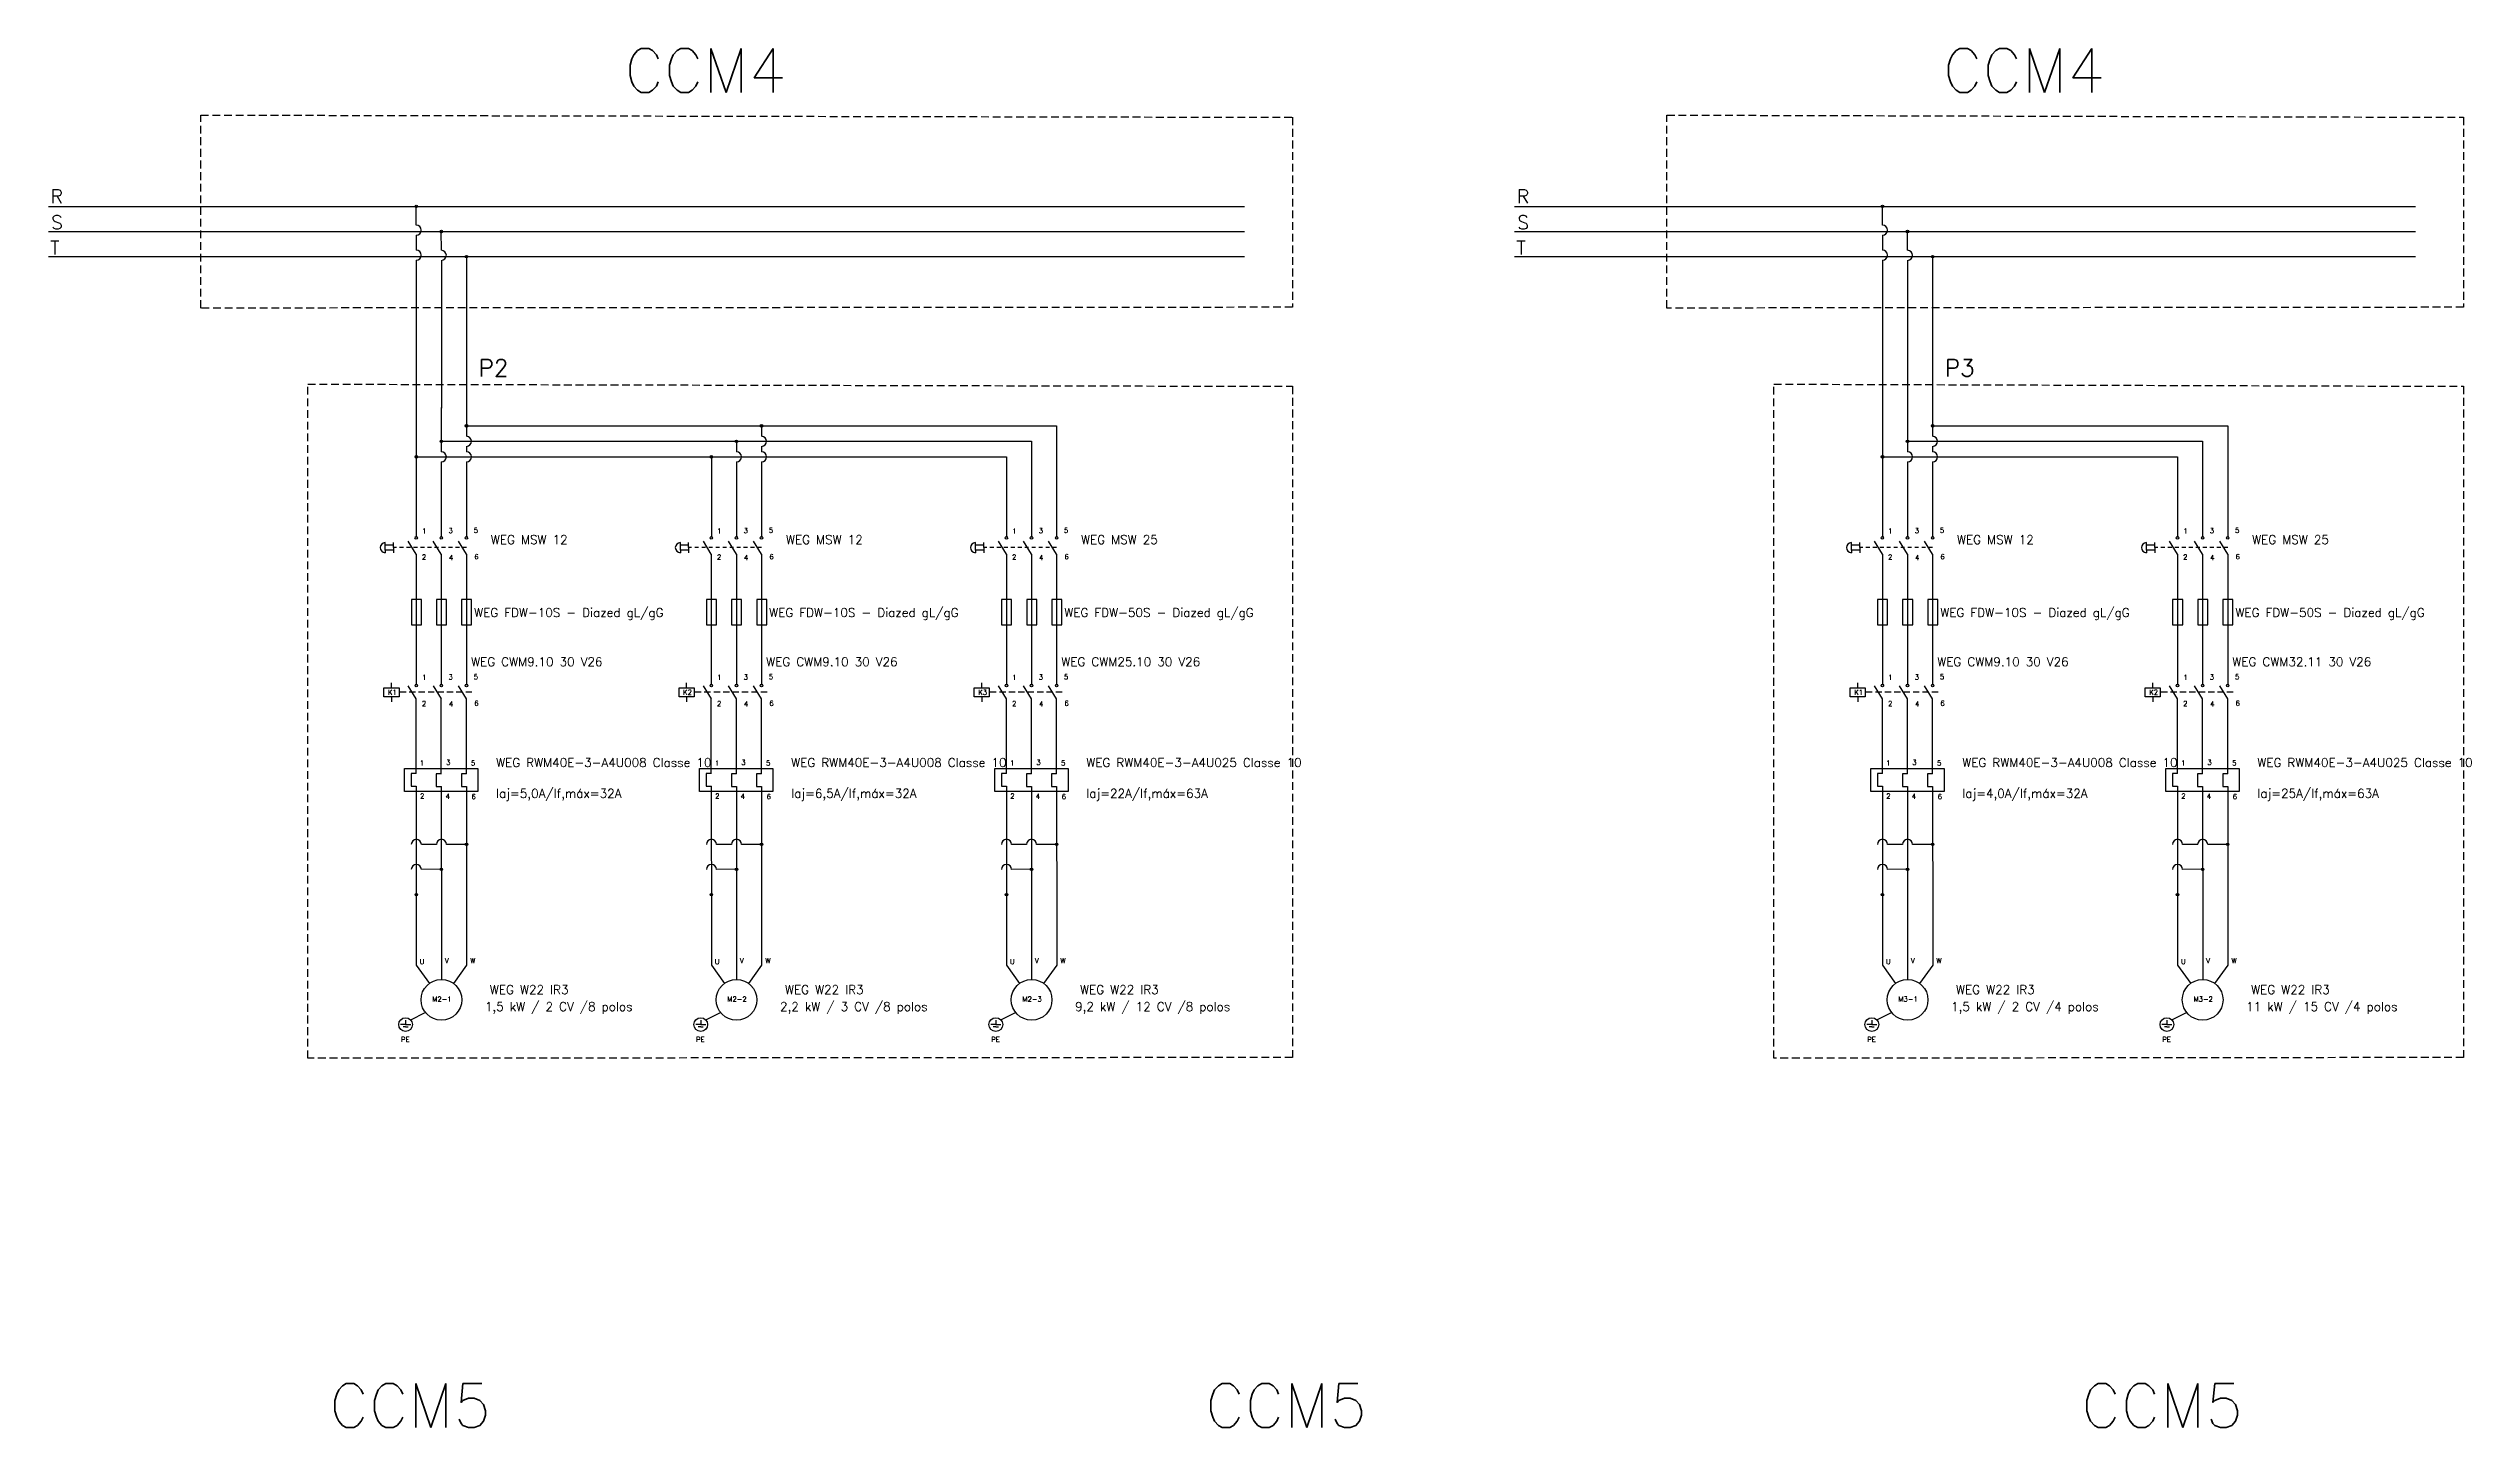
# Model space of a CAD drawing. Extents: x -646 to 641, y -139 to 322.
# Drawn here: x -283.1 to -205.1, y -3.7 to 40.7 of the extents above; entities that cross this region are included whole.
import ezdxf

# ---------------------------------------------------------------- set-up
doc = ezdxf.new("R2010")
doc.units = 0
doc.header["$MEASUREMENT"] = 0
doc.linetypes.add('DASHED2', pattern=[0.375, 0.25, -0.125])
doc.linetypes.add('HIDDEN', pattern=[0.375, 0.25, -0.125])
doc.layers.add('_COTAS', color=4, linetype='Continuous')
doc.layers.add('ELET_TRIFILAR_TEXTO', color=4, linetype='Continuous')
doc.layers.add('ELET_TRIFILAR_DESENHO', color=5, linetype='Continuous', plot=False)
doc.styles.add('ROMANS', font='romans')

# ---------------------------------------------------------------- blocks, each defined once
blk = doc.blocks.new('Contator')
at = {"layer": 'ELET_TRIFILAR_DESENHO', "linetype": 'Continuous'}
for p, q in [((150.054, 111.998), (150.054, 112.198)), ((151.04, 111.562), (150.721, 112.083)), ((150.99, 112.133), (151.091, 112.133)), ((152.04, 111.562), (151.721, 112.083)), ((151.99, 112.133), (152.091, 112.133)), ((153.04, 111.562), (152.721, 112.083)), ((152.99, 112.133), (153.091, 112.133)), ((150.054, 111.646), (150.054, 111.446))]:
    blk.add_line(p, q, dxfattribs=at)
at = {"layer": 'ELET_TRIFILAR_DESENHO', "linetype": 'DASHED2'}
blk.add_line((153.26, 111.822), (150.354, 111.822), dxfattribs=at)
at = {"layer": 'ELET_TRIFILAR_DESENHO', "linetype": 'Continuous'}
blk.add_lwpolyline([(149.754, 111.998), (150.354, 111.998), (150.354, 111.646), (149.754, 111.646)], close=True, dxfattribs=at)
for centre in [(151.04, 112.083), (152.04, 112.083), (153.04, 112.083)]:
    blk.add_circle(centre, 0.05, dxfattribs=at)
blk = doc.blocks.new('Rele Termico')
at = {"layer": 'ELET_TRIFILAR_DESENHO', "linetype": 'Continuous'}
for p, q in [((151.04, 108.823), (150.84, 108.823)), ((150.84, 108.823), (150.84, 108.323)), ((150.84, 108.323), (151.04, 108.323)), ((152.04, 108.811), (151.84, 108.811)), ((151.84, 108.811), (151.84, 108.311)), ((151.84, 108.311), (152.04, 108.311)), ((153.04, 108.811), (152.84, 108.811)), ((152.84, 108.811), (152.84, 108.311)), ((152.84, 108.311), (153.04, 108.311))]:
    blk.add_line(p, q, dxfattribs=at)
blk.add_lwpolyline([(150.573, 109.022), (153.495, 109.022), (153.495, 108.102), (150.573, 108.102)], close=True, dxfattribs=at)
blk = doc.blocks.new('Nome - Contatos')
at = {"layer": 'ELET_TRIFILAR_TEXTO', "linetype": 'Continuous', "char_height": 0.2, "attachment_point": 1, "style": 'ROMANS'}
for s, insert in [('1', (142.46, 124.177)), ('3', (143.513, 124.19)), ('5', (144.518, 124.204)), ('2', (142.451, 123.136)), ('4', (143.528, 123.114)), ('6', (144.54, 123.15))]:
    blk.add_mtext_dynamic_manual_height_columns(s, width=0.31166, gutter_width=1.901, heights=[0.262], dxfattribs=dict(at, insert=insert))
blk = doc.blocks.new('Nome - Termico')
at = {"layer": 'ELET_TRIFILAR_TEXTO', "linetype": 'Continuous', "char_height": 0.2, "attachment_point": 1, "style": 'ROMANS'}
for s, insert in [('1', (149.774, 110.74)), ('3', (150.822, 110.762)), ('5', (151.809, 110.74)), ('2', (149.782, 109.425)), ('4', (150.799, 109.41)), ('6', (151.832, 109.402))]:
    blk.add_mtext_dynamic_manual_height_columns(s, width=0.31166, gutter_width=1.901, heights=[0.262], dxfattribs=dict(at, insert=insert))
blk = doc.blocks.new('Fusíveis')
at = {"layer": 'ELET_TRIFILAR_DESENHO', "linetype": 'Continuous'}
for p, q in [((143.684, 121.383), (143.484, 121.383)), ((143.484, 121.383), (143.484, 120.383)), ((143.884, 121.383), (143.684, 121.383)), ((143.884, 120.383), (143.884, 121.383)), ((144.684, 121.383), (144.484, 121.383)), ((144.484, 121.383), (144.484, 120.383)), ((144.884, 121.383), (144.684, 121.383)), ((144.884, 120.383), (144.884, 121.383)), ((145.684, 121.383), (145.484, 121.383)), ((145.484, 121.383), (145.484, 120.383)), ((145.884, 121.383), (145.684, 121.383)), ((145.884, 120.383), (145.884, 121.383)), ((143.484, 120.383), (143.884, 120.383)), ((144.484, 120.383), (144.884, 120.383)), ((145.484, 120.383), (145.884, 120.383))]:
    blk.add_line(p, q, dxfattribs=at)

msp = doc.modelspace()

# ---------------------------------------------------------------- hatches: boundary and pattern name
at = {"layer": 'ELET_TRIFILAR_DESENHO', "linetype": 'Continuous'}
h = msp.add_hatch(color=256, dxfattribs=at)
h.dxf.hatch_style = 1
h.paths.add_polyline_path([(-271.19, 35.654, 1), (-271.271, 35.654, 1)])
h = msp.add_hatch(color=256, dxfattribs=at)
h.dxf.hatch_style = 1
h.paths.add_polyline_path([(-223.99, 35.654, 1), (-224.071, 35.654, 1)])
h = msp.add_hatch(color=256, dxfattribs=at)
h.dxf.hatch_style = 1
h.paths.add_polyline_path([(-270.382, 34.846, 1), (-270.463, 34.846, 1)])
h = msp.add_hatch(color=256, dxfattribs=at)
h.dxf.hatch_style = 1
h.paths.add_polyline_path([(-223.182, 34.846, 1), (-223.263, 34.846, 1)])
h = msp.add_hatch(color=256, dxfattribs=at)
h.dxf.hatch_style = 1
h.paths.add_polyline_path([(-269.656, 34.035), (-269.575, 34.035, 1)])
h.paths.add_polyline_path([(-269.616, 34.035), (-269.616, 33.995, 0.414214), (-269.575, 34.035)])
h.paths.add_polyline_path([(-269.616, 33.995), (-269.616, 34.035), (-269.656, 34.035, 0.414214)])
h = msp.add_hatch(color=256, dxfattribs=at)
h.dxf.hatch_style = 1
h.paths.add_polyline_path([(-222.456, 34.035), (-222.375, 34.035, 1)])
h.paths.add_polyline_path([(-222.416, 34.035), (-222.416, 33.995, 0.414214), (-222.375, 34.035)])
h.paths.add_polyline_path([(-222.416, 33.995), (-222.416, 34.035), (-222.456, 34.035, 0.414214)])
h = msp.add_hatch(color=256, dxfattribs=at)
h.dxf.hatch_style = 1
h.paths.add_polyline_path([(-270.383, 28.09, 1), (-270.464, 28.09, 1)])
h = msp.add_hatch(color=256, dxfattribs=at)
h.dxf.hatch_style = 1
h.paths.add_polyline_path([(-269.575, 28.59, 1), (-269.656, 28.59, 1)])
h = msp.add_hatch(color=256, dxfattribs=at)
h.dxf.hatch_style = 1
h.paths.add_polyline_path([(-260.883, 28.09, 1), (-260.964, 28.09, 1)])
h = msp.add_hatch(color=256, dxfattribs=at)
h.dxf.hatch_style = 1
h.paths.add_polyline_path([(-260.075, 28.59, 1), (-260.156, 28.59, 1)])
h = msp.add_hatch(color=256, dxfattribs=at)
h.dxf.hatch_style = 1
h.paths.add_polyline_path([(-223.183, 28.09, 1), (-223.264, 28.09, 1)])
h = msp.add_hatch(color=256, dxfattribs=at)
h.dxf.hatch_style = 1
h.paths.add_polyline_path([(-222.375, 28.59, 1), (-222.456, 28.59, 1)])
h = msp.add_hatch(color=256, dxfattribs=at)
h.dxf.hatch_style = 1
h.paths.add_polyline_path([(-271.19, 27.59, 1), (-271.271, 27.59, 1)])
h = msp.add_hatch(color=256, dxfattribs=at)
h.dxf.hatch_style = 1
h.paths.add_polyline_path([(-261.69, 27.59, 1), (-261.771, 27.59, 1)])
h = msp.add_hatch(color=256, dxfattribs=at)
h.dxf.hatch_style = 1
h.paths.add_polyline_path([(-223.99, 27.59, 1), (-224.071, 27.59, 1)])
h = msp.add_hatch(color=256, dxfattribs=at)
h.dxf.hatch_style = 1
h.paths.add_polyline_path([(-269.655, 15.11, -1), (-269.575, 15.11, -1)])
h = msp.add_hatch(color=256, dxfattribs=at)
h.dxf.hatch_style = 1
h.paths.add_polyline_path([(-260.155, 15.11, -1), (-260.075, 15.11, -1)])
h = msp.add_hatch(color=256, dxfattribs=at)
h.dxf.hatch_style = 1
h.paths.add_polyline_path([(-250.655, 15.11, -1), (-250.575, 15.11, -1)])
h = msp.add_hatch(color=256, dxfattribs=at)
h.dxf.hatch_style = 1
h.paths.add_polyline_path([(-222.455, 15.11, -1), (-222.375, 15.11, -1)])
h = msp.add_hatch(color=256, dxfattribs=at)
h.dxf.hatch_style = 1
h.paths.add_polyline_path([(-212.955, 15.11, -1), (-212.875, 15.11, -1)])
h = msp.add_hatch(color=256, dxfattribs=at)
h.dxf.hatch_style = 1
h.paths.add_polyline_path([(-270.383, 14.308, 1), (-270.464, 14.308, 1)])
h = msp.add_hatch(color=256, dxfattribs=at)
h.dxf.hatch_style = 1
h.paths.add_polyline_path([(-260.883, 14.308, 1), (-260.964, 14.308, 1)])
h = msp.add_hatch(color=256, dxfattribs=at)
h.dxf.hatch_style = 1
h.paths.add_polyline_path([(-251.383, 14.308, 1), (-251.464, 14.308, 1)])
h = msp.add_hatch(color=256, dxfattribs=at)
h.dxf.hatch_style = 1
h.paths.add_polyline_path([(-223.183, 14.308, 1), (-223.264, 14.308, 1)])
h = msp.add_hatch(color=256, dxfattribs=at)
h.dxf.hatch_style = 1
h.paths.add_polyline_path([(-213.683, 14.308, 1), (-213.764, 14.308, 1)])
h = msp.add_hatch(color=256, dxfattribs=at)
h.dxf.hatch_style = 1
h.paths.add_polyline_path([(-271.191, 13.491, 1), (-271.272, 13.491, 1)])
h = msp.add_hatch(color=256, dxfattribs=at)
h.dxf.hatch_style = 1
h.paths.add_polyline_path([(-261.691, 13.491, 1), (-261.772, 13.491, 1)])
h = msp.add_hatch(color=256, dxfattribs=at)
h.dxf.hatch_style = 1
h.paths.add_polyline_path([(-252.191, 13.491, 1), (-252.272, 13.491, 1)])
h = msp.add_hatch(color=256, dxfattribs=at)
h.dxf.hatch_style = 1
h.paths.add_polyline_path([(-223.991, 13.491, 1), (-224.072, 13.491, 1)])
h = msp.add_hatch(color=256, dxfattribs=at)
h.dxf.hatch_style = 1
h.paths.add_polyline_path([(-214.491, 13.491, 1), (-214.572, 13.491, 1)])

# ---------------------------------------------------------------- linework, layer by layer
for p, q in [((-283.071, 35.654), (-275.662, 35.654)), ((-275.662, 35.654), (-244.566, 35.654)), ((-271.231, 35.052), (-271.231, 35.654)), ((-235.871, 35.654), (-228.462, 35.654)), ((-228.462, 35.654), (-206.866, 35.654)), ((-224.031, 35.052), (-224.031, 35.654)), ((-283.071, 34.846), (-276.226, 34.846)), ((-276.226, 34.846), (-244.566, 34.846)), ((-271.231, 34.729), (-271.231, 34.245)), ((-270.423, 34.242), (-270.424, 34.846)), ((-235.871, 34.846), (-229.026, 34.846)), ((-229.026, 34.846), (-206.866, 34.846)), ((-224.031, 34.729), (-224.031, 34.245)), ((-223.223, 34.242), (-223.224, 34.846)), ((-283.071, 34.038), (-275.662, 34.038)), ((-275.662, 34.038), (-244.566, 34.038)), ((-271.231, 33.921), (-271.231, 29.177)), ((-270.423, 33.919), (-270.423, 29.156)), ((-269.615, 34.038), (-269.615, 29.177)), ((-235.871, 34.038), (-228.462, 34.038)), ((-228.462, 34.038), (-206.866, 34.038)), ((-224.031, 33.921), (-224.031, 29.177)), ((-223.223, 33.919), (-223.223, 29.156)), ((-222.415, 34.038), (-222.415, 29.177)), ((-271.231, 29.178), (-271.231, 25.019)), ((-270.424, 29.178), (-270.424, 27.751)), ((-269.616, 29.178), (-269.616, 28.251)), ((-224.031, 29.178), (-224.031, 25.019)), ((-223.224, 29.178), (-223.224, 27.751)), ((-222.416, 29.178), (-222.416, 28.251)), ((-270.424, 28.09), (-251.424, 28.09)), ((-269.616, 28.59), (-250.616, 28.59)), ((-260.924, 28.09), (-260.924, 27.751)), ((-260.116, 28.59), (-260.116, 28.251)), ((-251.424, 28.09), (-251.424, 25.019)), ((-250.616, 28.59), (-250.616, 25.019)), ((-223.224, 28.09), (-213.724, 28.09)), ((-222.416, 28.59), (-212.916, 28.59)), ((-213.724, 28.09), (-213.724, 25.019)), ((-212.916, 28.59), (-212.916, 25.019)), ((-271.231, 27.59), (-252.231, 27.59)), ((-270.424, 27.428), (-270.424, 25.019)), ((-269.616, 27.928), (-269.616, 27.751)), ((-269.616, 27.428), (-269.616, 25.019)), ((-261.731, 27.59), (-261.731, 25.019)), ((-260.924, 27.428), (-260.924, 25.019)), ((-260.116, 27.928), (-260.116, 27.751)), ((-260.116, 27.428), (-260.116, 25.019)), ((-252.231, 27.59), (-252.231, 25.019)), ((-224.031, 27.59), (-214.531, 27.59)), ((-223.224, 27.428), (-223.224, 25.019)), ((-222.416, 27.928), (-222.416, 27.751)), ((-222.416, 27.428), (-222.416, 25.019)), ((-214.531, 27.59), (-214.531, 25.019)), ((-271.272, 25.018), (-271.19, 25.018)), ((-270.464, 25.018), (-270.383, 25.018)), ((-269.656, 25.018), (-269.575, 25.018)), ((-261.772, 25.018), (-261.69, 25.018)), ((-260.964, 25.018), (-260.883, 25.018)), ((-260.156, 25.018), (-260.075, 25.018)), ((-252.272, 25.018), (-252.19, 25.018)), ((-251.464, 25.018), (-251.383, 25.018)), ((-250.656, 25.018), (-250.575, 25.018)), ((-224.072, 25.018), (-223.99, 25.018)), ((-223.264, 25.018), (-223.183, 25.018)), ((-222.456, 25.018), (-222.375, 25.018)), ((-214.572, 25.018), (-214.49, 25.018)), ((-213.764, 25.018), (-213.683, 25.018)), ((-212.956, 25.018), (-212.875, 25.018)), ((-271.232, 24.454), (-271.489, 24.875)), ((-271.232, 24.454), (-271.232, 20.259)), ((-270.424, 24.454), (-270.682, 24.875)), ((-270.424, 24.454), (-270.424, 20.259)), ((-269.616, 24.454), (-269.874, 24.875)), ((-269.616, 24.454), (-269.616, 20.259)), ((-261.732, 24.454), (-261.989, 24.875)), ((-261.732, 24.454), (-261.732, 20.259)), ((-260.924, 24.454), (-261.182, 24.875)), ((-260.924, 24.454), (-260.924, 20.259)), ((-260.116, 24.454), (-260.374, 24.875)), ((-260.116, 24.454), (-260.116, 20.259)), ((-252.232, 24.454), (-252.489, 24.875)), ((-252.232, 24.454), (-252.232, 20.259)), ((-251.424, 24.454), (-251.682, 24.875)), ((-251.424, 24.454), (-251.424, 20.259)), ((-250.616, 24.454), (-250.874, 24.875)), ((-250.616, 24.454), (-250.616, 20.259)), ((-224.032, 24.454), (-224.289, 24.875)), ((-224.032, 24.454), (-224.032, 20.259)), ((-223.224, 24.454), (-223.482, 24.875)), ((-223.224, 24.454), (-223.224, 20.259)), ((-222.416, 24.454), (-222.674, 24.875)), ((-222.416, 24.454), (-222.416, 20.259)), ((-214.532, 24.454), (-214.789, 24.875)), ((-214.532, 24.454), (-214.532, 20.259)), ((-213.724, 24.454), (-213.982, 24.875)), ((-213.724, 24.454), (-213.724, 20.259)), ((-212.916, 24.454), (-213.174, 24.875)), ((-212.916, 24.454), (-212.916, 20.259)), ((-270.424, 17.386), (-270.424, 19.798)), ((-269.616, 17.386), (-269.616, 19.798)), ((-260.924, 17.386), (-260.924, 19.798)), ((-260.116, 17.386), (-260.116, 19.798)), ((-251.424, 17.386), (-251.424, 19.798)), ((-250.616, 17.386), (-250.616, 19.798)), ((-223.224, 17.386), (-223.224, 19.798)), ((-222.416, 17.386), (-222.416, 19.798)), ((-213.724, 17.386), (-213.724, 19.798)), ((-212.916, 17.386), (-212.916, 19.798)), ((-271.232, 16.987), (-271.229, 12.157)), ((-270.424, 16.977), (-270.421, 11.7)), ((-269.616, 16.977), (-269.613, 12.157)), ((-261.732, 16.987), (-261.729, 12.157)), ((-260.924, 16.977), (-260.921, 11.7)), ((-260.116, 16.977), (-260.113, 12.157)), ((-252.232, 16.987), (-252.229, 12.157)), ((-251.424, 16.977), (-251.421, 11.7)), ((-250.616, 16.977), (-250.613, 12.157)), ((-224.032, 16.987), (-224.029, 12.157)), ((-223.224, 16.977), (-223.221, 11.7)), ((-222.416, 16.977), (-222.413, 12.157)), ((-214.532, 16.987), (-214.529, 12.157)), ((-213.724, 16.977), (-213.721, 11.7)), ((-212.916, 16.977), (-212.913, 12.157)), ((-271.229, 12.157), (-271.229, 11.214)), ((-269.613, 12.157), (-269.613, 11.214)), ((-261.729, 12.157), (-261.729, 11.214)), ((-260.113, 12.157), (-260.113, 11.214)), ((-252.229, 12.157), (-252.229, 11.214)), ((-250.613, 12.157), (-250.613, 11.214)), ((-224.029, 12.157), (-224.029, 11.214)), ((-222.413, 12.157), (-222.413, 11.214)), ((-214.529, 12.157), (-214.529, 11.214)), ((-212.913, 12.157), (-212.913, 11.214)), ((-271.229, 11.214), (-270.806, 10.632)), ((-270.421, 11.7), (-270.421, 10.757)), ((-269.613, 11.214), (-270.036, 10.632)), ((-261.729, 11.214), (-261.306, 10.632)), ((-260.921, 11.7), (-260.921, 10.757)), ((-260.113, 11.214), (-260.536, 10.632)), ((-252.229, 11.214), (-251.806, 10.632)), ((-251.421, 11.7), (-251.421, 10.757)), ((-250.613, 11.214), (-251.036, 10.632)), ((-224.029, 11.214), (-223.606, 10.632)), ((-223.221, 11.7), (-223.221, 10.757)), ((-222.413, 11.214), (-222.836, 10.632)), ((-214.529, 11.214), (-214.106, 10.632)), ((-213.721, 11.7), (-213.721, 10.757)), ((-212.913, 11.214), (-213.336, 10.632)), ((-271.573, 9.451), (-271.573, 9.306)), ((-271.41, 9.457), (-270.939, 9.698)), ((-262.073, 9.451), (-262.073, 9.306)), ((-261.91, 9.457), (-261.439, 9.698)), ((-252.573, 9.451), (-252.573, 9.306)), ((-252.41, 9.457), (-251.939, 9.698)), ((-224.373, 9.451), (-224.373, 9.306)), ((-224.21, 9.457), (-223.739, 9.698)), ((-214.873, 9.451), (-214.873, 9.306)), ((-214.71, 9.457), (-214.239, 9.698)), ((-271.573, 9.306), (-271.735, 9.306)), ((-271.573, 9.23), (-271.654, 9.23)), ((-271.573, 9.306), (-271.41, 9.306)), ((-271.573, 9.23), (-271.492, 9.23)), ((-262.073, 9.306), (-262.235, 9.306)), ((-262.073, 9.23), (-262.154, 9.23)), ((-262.073, 9.306), (-261.91, 9.306)), ((-262.073, 9.23), (-261.992, 9.23)), ((-252.573, 9.306), (-252.735, 9.306)), ((-252.573, 9.23), (-252.654, 9.23)), ((-252.573, 9.306), (-252.41, 9.306)), ((-252.573, 9.23), (-252.492, 9.23)), ((-224.373, 9.306), (-224.535, 9.306)), ((-224.373, 9.23), (-224.454, 9.23)), ((-224.373, 9.306), (-224.21, 9.306)), ((-224.373, 9.23), (-224.292, 9.23)), ((-214.873, 9.306), (-215.035, 9.306)), ((-214.873, 9.23), (-214.954, 9.23)), ((-214.873, 9.306), (-214.71, 9.306)), ((-214.873, 9.23), (-214.792, 9.23))]:
    msp.add_line(p, q, dxfattribs=at)
at = {"layer": 'ELET_TRIFILAR_DESENHO', "color": 254, "linetype": 'Continuous', "true_color": 0xcecce6}
for p, q in [((-272.229, 24.746), (-272.229, 24.826)), ((-271.963, 24.746), (-272.229, 24.746)), ((-272.229, 24.584), (-272.229, 24.746)), ((-271.963, 24.584), (-272.229, 24.584)), ((-272.229, 24.584), (-272.229, 24.503)), ((-271.963, 24.665), (-271.963, 24.826)), ((-271.963, 24.665), (-271.963, 24.503)), ((-262.729, 24.746), (-262.729, 24.826)), ((-262.463, 24.746), (-262.729, 24.746)), ((-262.729, 24.584), (-262.729, 24.746)), ((-262.463, 24.584), (-262.729, 24.584)), ((-262.729, 24.584), (-262.729, 24.503)), ((-262.463, 24.665), (-262.463, 24.826)), ((-262.463, 24.665), (-262.463, 24.503)), ((-253.229, 24.746), (-253.229, 24.826)), ((-252.963, 24.746), (-253.229, 24.746)), ((-253.229, 24.584), (-253.229, 24.746)), ((-252.963, 24.584), (-253.229, 24.584)), ((-253.229, 24.584), (-253.229, 24.503)), ((-252.963, 24.665), (-252.963, 24.826)), ((-252.963, 24.665), (-252.963, 24.503)), ((-225.029, 24.746), (-225.029, 24.826)), ((-224.763, 24.746), (-225.029, 24.746)), ((-225.029, 24.584), (-225.029, 24.746)), ((-224.763, 24.584), (-225.029, 24.584)), ((-225.029, 24.584), (-225.029, 24.503)), ((-224.763, 24.665), (-224.763, 24.826)), ((-224.763, 24.665), (-224.763, 24.503)), ((-215.529, 24.746), (-215.529, 24.826)), ((-215.263, 24.746), (-215.529, 24.746)), ((-215.529, 24.584), (-215.529, 24.746)), ((-215.263, 24.584), (-215.529, 24.584)), ((-215.529, 24.584), (-215.529, 24.503)), ((-215.263, 24.665), (-215.263, 24.826)), ((-215.263, 24.665), (-215.263, 24.503))]:
    msp.add_line(p, q, dxfattribs=at)
at = {"layer": 'ELET_TRIFILAR_DESENHO', "color": 254, "linetype": 'DASHED2', "ltscale": 0.5, "true_color": 0xcecce6}
for p, q in [((-269.616, 24.665), (-271.963, 24.665)), ((-260.116, 24.665), (-262.463, 24.665)), ((-250.616, 24.665), (-252.963, 24.665)), ((-222.416, 24.665), (-224.763, 24.665)), ((-212.916, 24.665), (-215.263, 24.665))]:
    msp.add_line(p, q, dxfattribs=at)
at = {"layer": 'ELET_TRIFILAR_DESENHO', "linetype": 'HIDDEN'}
for points in [[(-278.169, 38.596), (-243.02, 38.525), (-243.02, 32.406), (-278.169, 32.38)], [(-230.969, 38.596), (-205.32, 38.525), (-205.32, 32.406), (-230.969, 32.38)], [(-274.725, 29.931), (-243.02, 29.861), (-243.02, 8.245), (-274.725, 8.22)], [(-227.525, 29.931), (-205.32, 29.861), (-205.32, 8.245), (-227.525, 8.22)]]:
    msp.add_lwpolyline(points, close=True, dxfattribs=at)
at = {"layer": 'ELET_TRIFILAR_DESENHO', "linetype": 'Continuous'}
for points in [[(-271.232, 17.391), (-271.232, 19.798)], [(-261.732, 17.391), (-261.732, 19.798)], [(-252.232, 17.391), (-252.232, 19.798)], [(-224.032, 17.391), (-224.032, 19.798)], [(-214.532, 17.391), (-214.532, 19.798)], [(-270.582, 15.11), (-271.067, 15.11)], [(-269.655, 15.11), (-270.259, 15.11)], [(-261.082, 15.11), (-261.567, 15.11)], [(-260.155, 15.11), (-260.759, 15.11)], [(-251.582, 15.11), (-252.067, 15.11)], [(-250.655, 15.11), (-251.259, 15.11)], [(-223.382, 15.11), (-223.867, 15.11)], [(-222.455, 15.11), (-223.059, 15.11)], [(-213.882, 15.11), (-214.367, 15.11)], [(-212.955, 15.11), (-213.559, 15.11)], [(-270.423, 14.308), (-271.067, 14.302)], [(-260.923, 14.308), (-261.567, 14.302)], [(-251.423, 14.308), (-252.067, 14.302)], [(-223.223, 14.308), (-223.867, 14.302)], [(-213.723, 14.308), (-214.367, 14.302)]]:
    msp.add_lwpolyline(points, dxfattribs=at)
for centre, radius in [((-271.231, 35.654), 0.0404), ((-224.031, 35.654), 0.0404), ((-270.423, 34.846), 0.0404), ((-223.223, 34.846), 0.0404), ((-269.616, 34.035), 0.0404), ((-222.416, 34.035), 0.0404), ((-270.424, 28.09), 0.0404), ((-269.616, 28.59), 0.0404), ((-260.924, 28.09), 0.0404), ((-260.116, 28.59), 0.0404), ((-223.224, 28.09), 0.0404), ((-222.416, 28.59), 0.0404), ((-271.231, 27.59), 0.0404), ((-261.731, 27.59), 0.0404), ((-224.031, 27.59), 0.0404), ((-271.232, 24.978), 0.0404), ((-270.424, 24.978), 0.0404), ((-269.616, 24.978), 0.0404), ((-261.732, 24.978), 0.0404), ((-260.924, 24.978), 0.0404), ((-260.116, 24.978), 0.0404), ((-252.232, 24.978), 0.0404), ((-251.424, 24.978), 0.0404), ((-250.616, 24.978), 0.0404), ((-224.032, 24.978), 0.0404), ((-223.224, 24.978), 0.0404), ((-222.416, 24.978), 0.0404), ((-214.532, 24.978), 0.0404), ((-213.724, 24.978), 0.0404), ((-212.916, 24.978), 0.0404), ((-269.615, 15.11), 0.0404), ((-260.115, 15.11), 0.0404), ((-250.615, 15.11), 0.0404), ((-222.415, 15.11), 0.0404), ((-212.915, 15.11), 0.0404), ((-270.423, 14.308), 0.0404), ((-260.923, 14.308), 0.0404), ((-251.423, 14.308), 0.0404), ((-223.223, 14.308), 0.0404), ((-213.723, 14.308), 0.0404), ((-271.231, 13.491), 0.0404), ((-261.731, 13.491), 0.0404), ((-252.231, 13.491), 0.0404), ((-224.031, 13.491), 0.0404), ((-214.531, 13.491), 0.0404), ((-270.421, 10.101), 0.656), ((-260.921, 10.101), 0.656), ((-251.421, 10.101), 0.656), ((-223.221, 10.101), 0.656), ((-213.721, 10.101), 0.656), ((-271.573, 9.306), 0.222), ((-262.073, 9.306), 0.222), ((-252.573, 9.306), 0.222), ((-224.373, 9.306), 0.222), ((-214.873, 9.306), 0.222)]:
    msp.add_circle(centre, radius, dxfattribs=at)
for centre, start, end in [((-271.231, 34.891), 270, 90), ((-224.031, 34.891), 270, 90), ((-271.231, 34.083), 270, 90), ((-270.423, 34.08), 270, 90), ((-224.031, 34.083), 270, 90), ((-223.223, 34.08), 270, 90), ((-269.616, 28.09), 270, 90), ((-260.116, 28.09), 270, 90), ((-222.416, 28.09), 270, 90), ((-270.424, 27.59), 270, 90), ((-269.616, 27.59), 270, 90), ((-260.924, 27.59), 270, 90), ((-260.116, 27.59), 270, 90), ((-223.224, 27.59), 270, 90), ((-222.416, 27.59), 270, 90), ((-271.229, 15.11), 0, 180), ((-270.421, 15.11), 0, 180), ((-261.729, 15.11), 0, 180), ((-260.921, 15.11), 0, 180), ((-252.229, 15.11), 0, 180), ((-251.421, 15.11), 0, 180), ((-224.029, 15.11), 0, 180), ((-223.221, 15.11), 0, 180), ((-214.529, 15.11), 0, 180), ((-213.721, 15.11), 0, 180), ((-271.229, 14.302), 0, 180), ((-261.729, 14.302), 0, 180), ((-252.229, 14.302), 0, 180), ((-224.029, 14.302), 0, 180), ((-214.529, 14.302), 0, 180)]:
    msp.add_arc(centre, 0.162, start, end, dxfattribs=at)
at = {"layer": 'ELET_TRIFILAR_DESENHO', "color": 254, "linetype": 'Continuous', "true_color": 0xcecce6}
for centre in [(-272.229, 24.665), (-262.729, 24.665), (-253.229, 24.665), (-225.029, 24.665), (-215.529, 24.665)]:
    msp.add_arc(centre, 0.162, 90, 270, dxfattribs=at)

# ---------------------------------------------------------------- block references
at = {"layer": '_COTAS', "linetype": 'Continuous', "xscale": 0.8079180569963671, "yscale": 0.8079180569963671, "zscale": 0.8079180569963671}
for name, p in [('Nome - Contatos', (-386.139, -75.041)), ('Nome - Contatos', (-376.639, -75.041)), ('Nome - Contatos', (-367.139, -75.041)), ('Nome - Contatos', (-338.939, -75.041)), ('Nome - Contatos', (-329.439, -75.041)), ('Nome - Contatos', (-386.139, -79.76)), ('Nome - Contatos', (-376.639, -79.76)), ('Nome - Contatos', (-367.139, -79.76)), ('Nome - Contatos', (-338.939, -79.76)), ('Nome - Contatos', (-329.439, -79.76)), ('Nome - Termico', (-392.12, -71.658)), ('Nome - Termico', (-382.62, -71.658)), ('Nome - Termico', (-373.12, -71.658)), ('Nome - Termico', (-344.92, -71.658)), ('Nome - Termico', (-335.42, -71.658))]:
    msp.add_blockref(name, p, dxfattribs=at)
at = {"layer": 'ELET_TRIFILAR_DESENHO', "linetype": 'Continuous', "xscale": 0.8079180569963671, "yscale": 0.8079180569963671, "zscale": 0.8079180569963671}
for name, p in [('Fusíveis', (-387.311, -75.075)), ('Fusíveis', (-377.811, -75.075)), ('Fusíveis', (-368.311, -75.075)), ('Fusíveis', (-340.111, -75.075)), ('Fusíveis', (-330.611, -75.075)), ('Contator', (-393.259, -70.335)), ('Contator', (-383.759, -70.335)), ('Contator', (-374.259, -70.335)), ('Contator', (-346.059, -70.335)), ('Contator', (-336.559, -70.335)), ('Rele Termico', (-393.259, -70.529)), ('Rele Termico', (-383.759, -70.529)), ('Rele Termico', (-374.259, -70.529)), ('Rele Termico', (-346.059, -70.529)), ('Rele Termico', (-336.559, -70.529))]:
    msp.add_blockref(name, p, dxfattribs=at)

# ---------------------------------------------------------------- texts
at = {"layer": 'ELET_TRIFILAR_TEXTO', "style": 'ROMANS'}
for s, height, p in [('CCM4', 1.4139, (-264.531, 39.328)), ('CCM4', 1.4139, (-222.081, 39.328)), ('P2', 0.5457, (-269.223, 30.182)), ('P3', 0.5457, (-222.023, 30.182)), ('WEG MSW 12', 0.2828, (-268.83, 24.782)), ('WEG MSW 12', 0.2828, (-259.33, 24.782)), ('WEG MSW 25', 0.2828, (-249.83, 24.782)), ('WEG MSW 12', 0.2828, (-221.63, 24.782)), ('WEG MSW 25', 0.2828, (-212.13, 24.782)), ('WEG FDW-10S - Diazed gL/gG', 0.28277, (-269.368, 22.434)), ('WEG FDW-10S - Diazed gL/gG', 0.28277, (-259.868, 22.434)), ('WEG FDW-50S - Diazed gL/gG', 0.28277, (-250.368, 22.434)), ('WEG FDW-10S - Diazed gL/gG', 0.28277, (-222.168, 22.434)), ('WEG FDW-50S - Diazed gL/gG', 0.28277, (-212.668, 22.434)), ('WEG CWM9.10 30 V26', 0.28277, (-269.466, 20.849)), ('WEG CWM9.10 30 V26', 0.28277, (-259.966, 20.849)), ('WEG CWM25.10 30 V26', 0.28277, (-250.466, 20.849)), ('WEG CWM9.10 30 V26', 0.28277, (-222.266, 20.849)), ('WEG CWM32.11 30 V26', 0.28277, (-212.766, 20.849)), ('Iaj=5,0A/If,máx=32A', 0.28277, (-268.661, 16.61)), ('Iaj=6,5A/If,máx=32A', 0.28277, (-259.161, 16.61)), ('Iaj=22A/If,máx=63A', 0.28277, (-249.661, 16.61)), ('Iaj=4,0A/If,máx=32A', 0.28277, (-221.461, 16.61)), ('Iaj=25A/If,máx=63A', 0.28277, (-211.961, 16.61)), ('WEG W22 IR3', 0.28277, (-268.862, 10.29)), ('WEG W22 IR3', 0.28277, (-259.362, 10.29)), ('WEG W22 IR3', 0.28277, (-249.862, 10.29)), ('WEG W22 IR3', 0.28277, (-221.662, 10.29)), ('WEG W22 IR3', 0.28277, (-212.162, 10.29)), ('1,5 kW / 2 CV /8 polos', 0.28277, (-269.021, 9.743)), ('2,2 kW / 3 CV /8 polos', 0.28277, (-259.521, 9.743)), ('9,2 kW / 12 CV /8 polos', 0.28277, (-250.021, 9.743)), ('1,5 kW / 2 CV /4 polos', 0.28277, (-221.821, 9.743)), ('11 kW / 15 CV /4 polos', 0.28277, (-212.321, 9.743)), ('CCM5', 1.4139, (-274.031, -3.672)), ('CCM5', 1.4139, (-245.831, -3.672)), ('CCM5', 1.4139, (-217.631, -3.672))]:
    msp.add_text(s, height=height, dxfattribs=at).set_placement(p)
at = {"layer": 'ELET_TRIFILAR_TEXTO', "linetype": 'Continuous', "attachment_point": 1, "style": 'ROMANS'}
for s, width, heights, insert, char_height in [('R', 0.45782, [0.385], (-283.002, 36.197), 0.441), ('R', 0.45782, [0.385], (-235.802, 36.197), 0.441), ('S', 0.45782, [0.385], (-282.987, 35.362), 0.441), ('S', 0.45782, [0.385], (-235.787, 35.362), 0.441), ('T', 0.45782, [0.385], (-283.016, 34.545), 0.441), ('T', 0.45782, [0.385], (-235.816, 34.545), 0.441), ('K1', 0.45782, [0.385], (-272.141, 20.09), 0.1616), ('K2', 0.45782, [0.385], (-262.641, 20.09), 0.1616), ('K3', 0.45782, [0.385], (-253.141, 20.09), 0.1616), ('K1', 0.45782, [0.385], (-224.941, 20.09), 0.1616), ('K2', 0.45782, [0.385], (-215.441, 20.09), 0.1616), ('U', 0.45782, [0.385], (-271.12, 11.412), 0.162), ('V', 0.45782, [0.385], (-270.312, 11.445), 0.162), ('W', 0.45782, [0.385], (-269.493, 11.445), 0.162), ('U', 0.45782, [0.385], (-261.62, 11.412), 0.162), ('V', 0.45782, [0.385], (-260.812, 11.445), 0.162), ('W', 0.45782, [0.385], (-259.993, 11.445), 0.162), ('U', 0.45782, [0.385], (-252.12, 11.412), 0.162), ('V', 0.45782, [0.385], (-251.312, 11.445), 0.162), ('W', 0.45782, [0.385], (-250.493, 11.445), 0.162), ('U', 0.45782, [0.385], (-223.92, 11.412), 0.162), ('V', 0.45782, [0.385], (-223.112, 11.445), 0.162), ('W', 0.45782, [0.385], (-222.293, 11.445), 0.162), ('U', 0.45782, [0.385], (-214.42, 11.412), 0.162), ('V', 0.45782, [0.385], (-213.612, 11.445), 0.162), ('W', 0.45782, [0.385], (-212.793, 11.445), 0.162), ('M2-1', 0.51858, [0.563], (-270.717, 10.206), 0.1616), ('M2-2', 0.51858, [0.563], (-261.217, 10.206), 0.1616), ('M2-3', 0.51858, [0.563], (-251.717, 10.206), 0.1616), ('M3-1', 0.51858, [0.563], (-223.517, 10.206), 0.1616), ('M3-2', 0.51858, [0.563], (-214.017, 10.206), 0.1616), ('PE', 0.45782, [0.385], (-271.722, 8.907), 0.1616), ('PE', 0.45782, [0.385], (-262.222, 8.907), 0.1616), ('PE', 0.45782, [0.385], (-252.722, 8.907), 0.1616), ('PE', 0.45782, [0.385], (-224.522, 8.907), 0.1616), ('PE', 0.45782, [0.385], (-215.022, 8.907), 0.1616)]:
    msp.add_mtext_dynamic_manual_height_columns(s, width=width, gutter_width=2.793, heights=heights, dxfattribs=dict(at, insert=insert, char_height=char_height))
at = {"layer": 'ELET_TRIFILAR_TEXTO', "linetype": 'Continuous', "char_height": 0.28277, "width": 7.6, "attachment_point": 1, "style": 'ROMANS'}
for s, insert in [('WEG RWM40E-3-A4U008 Classe 10', (-268.661, 17.885)), ('WEG RWM40E-3-A4U008 Classe 10', (-259.161, 17.885)), ('WEG RWM40E-3-A4U025 Classe 10', (-249.661, 17.885)), ('WEG RWM40E-3-A4U008 Classe 10', (-221.461, 17.885)), ('WEG RWM40E-3-A4U025 Classe 10', (-211.961, 17.885))]:
    msp.add_mtext(s, dxfattribs=dict(at, insert=insert))

doc.saveas('drawing.dxf')
